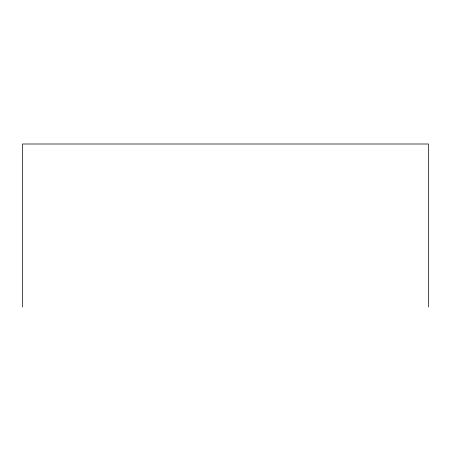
<?xml version="1.0" encoding="UTF-8"?>
<svg xmlns="http://www.w3.org/2000/svg" width="451" height="451" viewBox="0 0 451 451"><rect width="100%" height="100%" fill="white"/><g stroke="black" fill="none" stroke-linecap="round" stroke-linejoin="round"><path stroke-width="0.68" d="M428.45 307.001L428.45 143.999L22.55 143.999L22.55 307.001"/></g></svg>
